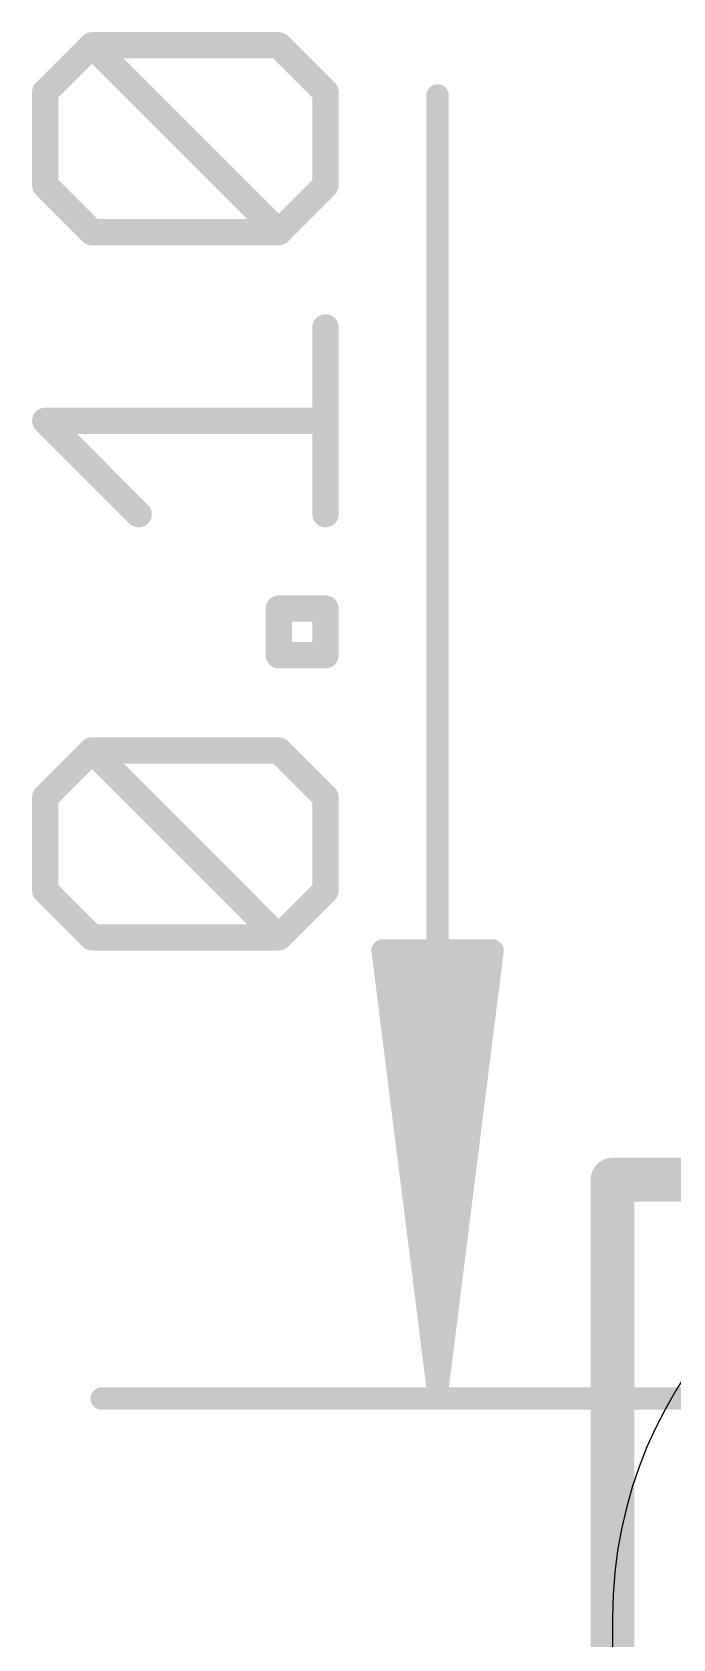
# Model space of a CAD drawing. Extents: x -3.4 to 34.1, y -8.2 to 24.4.
# Drawn here: x -3.37 to 0.35, y 15.11 to 24.44 of the extents above; entities that cross this region are included whole.
import ezdxf

# ---------------------------------------------------------------- set-up
doc = ezdxf.new("R2010")
doc.units = 0
for name, color, linetype in [('1', 12, 'CONTINUOUS'), ('16', 5, 'CONTINUOUS'), ('20', 53, 'CONTINUOUS'), ('47', 253, 'CONTINUOUS')]:
    doc.layers.add(name, color=color, linetype=linetype)

msp = doc.modelspace()

# ---------------------------------------------------------------- linework, layer by layer
at = {"layer": '1', "const_width": 0.254}
for points in [[(0, 17.78), (25.4, 17.78)], [(0, 0), (0, 17.78)]]:
    msp.add_lwpolyline(points, dxfattribs=at)
at = {"layer": '1', "const_width": 0.127}
for points in [[(0, 17.8435, 1), (0, 17.7165)], [(0.0635, 17.78, 1), (-0.0635, 17.78)]]:
    msp.add_lwpolyline(points, format="xyb", dxfattribs=at)
at = {"layer": '16', "const_width": 0.254}
for points in [[(0, 17.78), (25.4, 17.78)], [(0, 0), (0, 17.78)]]:
    msp.add_lwpolyline(points, dxfattribs=at)
at = {"layer": '16', "const_width": 0.127}
for points in [[(0, 17.8435, 1), (0, 17.7165)], [(0.0635, 17.78, 1), (-0.0635, 17.78)]]:
    msp.add_lwpolyline(points, format="xyb", dxfattribs=at)
at = {"layer": '20'}
msp.add_line((0, 15.24), (0, 2.54), dxfattribs=at)
msp.add_arc((2.54, 15.24), 2.54, 90, 180, dxfattribs=at)
at = {"layer": '47'}
for points, const_width in [([(-3.2937, 24.0926), (-3.0225, 24.3637)], 0.1524), ([(-3.0225, 24.3637), (-1.9379, 24.3637)], 0.1524), ([(-1.9379, 23.2791), (-3.0225, 24.3637)], 0.1524), ([(-1.9379, 24.3637), (-1.6667, 24.0926)], 0.1524), ([(-3.2937, 23.5503), (-3.2937, 24.0926)], 0.1524), ([(-1.6667, 24.0926), (-1.6667, 23.5503)], 0.1524), ([(-1.016, 16.575), (-1.016, 24.0728)], 0.13), ([(-3.0225, 23.2791), (-3.2937, 23.5503)], 0.1524), ([(-1.6667, 23.5503), (-1.9379, 23.2791)], 0.1524), ([(-1.9379, 23.2791), (-3.0225, 23.2791)], 0.1524), ([(-1.6667, 21.6419), (-1.6667, 22.7266)], 0.1524), ([(-2.7514, 21.6419), (-3.2937, 22.1843)], 0.1524), ([(-3.2937, 22.1843), (-1.6667, 22.1843)], 0.1524), ([(-1.9379, 20.8234), (-1.9379, 21.0945)], 0.1524), ([(-1.9379, 21.0945), (-1.6667, 21.0945)], 0.1524), ([(-1.6667, 21.0945), (-1.6667, 20.8234)], 0.1524), ([(-1.6667, 20.8234), (-1.9379, 20.8234)], 0.1524), ([(-3.2937, 19.9997), (-3.0225, 20.2709)], 0.1524), ([(-3.0225, 20.2709), (-1.9379, 20.2709)], 0.1524), ([(-1.9379, 19.1862), (-3.0225, 20.2709)], 0.1524), ([(-1.9379, 20.2709), (-1.6667, 19.9997)], 0.1524), ([(-3.2937, 19.4574), (-3.2937, 19.9997)], 0.1524), ([(-1.6667, 19.9997), (-1.6667, 19.4574)], 0.1524), ([(-3.0225, 19.1862), (-3.2937, 19.4574)], 0.1524), ([(-1.6667, 19.4574), (-1.9379, 19.1862)], 0.1524), ([(-1.9379, 19.1862), (-3.0225, 19.1862)], 0.1524), ([(-1.016, 16.575), (-1.3352, 19.11)], 0.13), ([(-1.3352, 19.11), (-0.6968, 19.11)], 0.13), ([(-1.016, 16.575), (-1.276, 19.11)], 0.13), ([(-1.016, 16.575), (-1.146, 19.11)], 0.13), ([(-0.6968, 19.11), (-1.016, 16.575)], 0.13), ([(-0.886, 19.11), (-1.016, 16.575)], 0.13), ([(-0.756, 19.11), (-1.016, 16.575)], 0.13), ([(2.54, 16.51), (-2.966, 16.51)], 0.13)]:
    msp.add_lwpolyline(points, dxfattribs=dict(at, const_width=const_width))
for points, const_width in [([(-2.9956, 24.3907, 1), (-3.0495, 24.3368)], 0.0762), ([(-3.0225, 24.4018, 1), (-3.0225, 24.3256)], 0.0762), ([(-2.9956, 24.3368, 1), (-3.0495, 24.3907)], 0.0762), ([(-1.9109, 24.3907, 1), (-1.9648, 24.3368)], 0.0762), ([(-1.9379, 24.3256, 1), (-1.9379, 24.4018)], 0.0762), ([(-3.2556, 24.0926, 1), (-3.3318, 24.0926)], 0.0762), ([(-3.3206, 24.1195, 1), (-3.2667, 24.0656)], 0.0762), ([(-1.6286, 24.0926, 1), (-1.7048, 24.0926)], 0.0762), ([(-1.6936, 24.0656, 1), (-1.6398, 24.1195)], 0.0762), ([(-0.9835, 24.0728, 1), (-1.0485, 24.0728)], 0.065), ([(-3.2667, 23.5772, 1), (-3.3206, 23.5233)], 0.0762), ([(-1.6398, 23.5233, 1), (-1.6936, 23.5772)], 0.0762), ([(-3.3318, 23.5503, 1), (-3.2556, 23.5503)], 0.0762), ([(-1.7048, 23.5503, 1), (-1.6286, 23.5503)], 0.0762), ([(-3.0225, 23.3172, 1), (-3.0225, 23.241)], 0.0762), ([(-3.0495, 23.2521, 1), (-2.9956, 23.306)], 0.0762), ([(-1.9648, 23.306, 1), (-1.9109, 23.2521)], 0.0762), ([(-1.9648, 23.2521, 1), (-1.9109, 23.306)], 0.0762), ([(-1.9379, 23.241, 1), (-1.9379, 23.3172)], 0.0762), ([(-1.6286, 22.7266, 1), (-1.7048, 22.7266)], 0.0762), ([(-3.2667, 22.2112, 1), (-3.3206, 22.1573)], 0.0762), ([(-3.2937, 22.2224, 1), (-3.2937, 22.1462)], 0.0762), ([(-1.6667, 22.1462, 1), (-1.6667, 22.2224)], 0.0762), ([(-2.7783, 21.615, 1), (-2.7244, 21.6689)], 0.0762), ([(-1.7048, 21.6419, 1), (-1.6286, 21.6419)], 0.0762), ([(-1.8998, 21.0945, 1), (-1.976, 21.0945)], 0.0762), ([(-1.9379, 21.1326, 1), (-1.9379, 21.0564)], 0.0762), ([(-1.6286, 21.0945, 1), (-1.7048, 21.0945)], 0.0762), ([(-1.6667, 21.0564, 1), (-1.6667, 21.1326)], 0.0762), ([(-1.9379, 20.8615, 1), (-1.9379, 20.7853)], 0.0762), ([(-1.6667, 20.7853, 1), (-1.6667, 20.8615)], 0.0762), ([(-1.976, 20.8234, 1), (-1.8998, 20.8234)], 0.0762), ([(-1.7048, 20.8234, 1), (-1.6286, 20.8234)], 0.0762), ([(-2.9956, 20.2978, 1), (-3.0495, 20.2439)], 0.0762), ([(-3.0225, 20.309, 1), (-3.0225, 20.2328)], 0.0762), ([(-2.9956, 20.2439, 1), (-3.0495, 20.2978)], 0.0762), ([(-1.9109, 20.2978, 1), (-1.9648, 20.2439)], 0.0762), ([(-1.9379, 20.2328, 1), (-1.9379, 20.309)], 0.0762), ([(-3.2556, 19.9997, 1), (-3.3318, 19.9997)], 0.0762), ([(-3.3206, 20.0266, 1), (-3.2667, 19.9728)], 0.0762), ([(-1.6286, 19.9997, 1), (-1.7048, 19.9997)], 0.0762), ([(-1.6936, 19.9728, 1), (-1.6398, 20.0266)], 0.0762), ([(-3.2667, 19.4843, 1), (-3.3206, 19.4304)], 0.0762), ([(-3.3318, 19.4574, 1), (-3.2556, 19.4574)], 0.0762), ([(-1.7048, 19.4574, 1), (-1.6286, 19.4574)], 0.0762), ([(-1.6398, 19.4304, 1), (-1.6936, 19.4843)], 0.0762), ([(-3.0225, 19.2243, 1), (-3.0225, 19.1481)], 0.0762), ([(-3.0495, 19.1593, 1), (-2.9956, 19.2131)], 0.0762), ([(-1.9648, 19.2131, 1), (-1.9109, 19.1593)], 0.0762), ([(-1.9648, 19.1593, 1), (-1.9109, 19.2131)], 0.0762), ([(-1.9379, 19.1481, 1), (-1.9379, 19.2243)], 0.0762), ([(-1.303, 19.1141, 1), (-1.3675, 19.1059)], 0.065), ([(-1.3352, 19.1425, 1), (-1.3352, 19.0775)], 0.065), ([(-1.2437, 19.1133, 1), (-1.3083, 19.1067)], 0.065), ([(-1.1135, 19.1117, 1), (-1.1785, 19.1083)], 0.065), ([(-0.8535, 19.1083, 1), (-0.9185, 19.1117)], 0.065), ([(-0.7237, 19.1067, 1), (-0.7883, 19.1133)], 0.065), ([(-0.6645, 19.1059, 1), (-0.729, 19.1141)], 0.065), ([(-0.6968, 19.0775, 1), (-0.6968, 19.1425)], 0.065), ([(-1.0482, 16.5791, 1), (-0.9838, 16.5709)], 0.065), ([(-1.0483, 16.5783, 1), (-0.9837, 16.5717)], 0.065), ([(-1.0485, 16.5733, 1), (-0.9835, 16.5767)], 0.065), ([(-1.0485, 16.5767, 1), (-0.9835, 16.5733)], 0.065), ([(-1.0485, 16.575, 1), (-0.9835, 16.575)], 0.065), ([(-1.0483, 16.5717, 1), (-0.9837, 16.5783)], 0.065), ([(-1.0482, 16.5709, 1), (-0.9838, 16.5791)], 0.065), ([(-2.966, 16.5425, 1), (-2.966, 16.4775)], 0.065)]:
    msp.add_lwpolyline(points, format="xyb", dxfattribs=dict(at, const_width=const_width))

doc.saveas('drawing.dxf')
